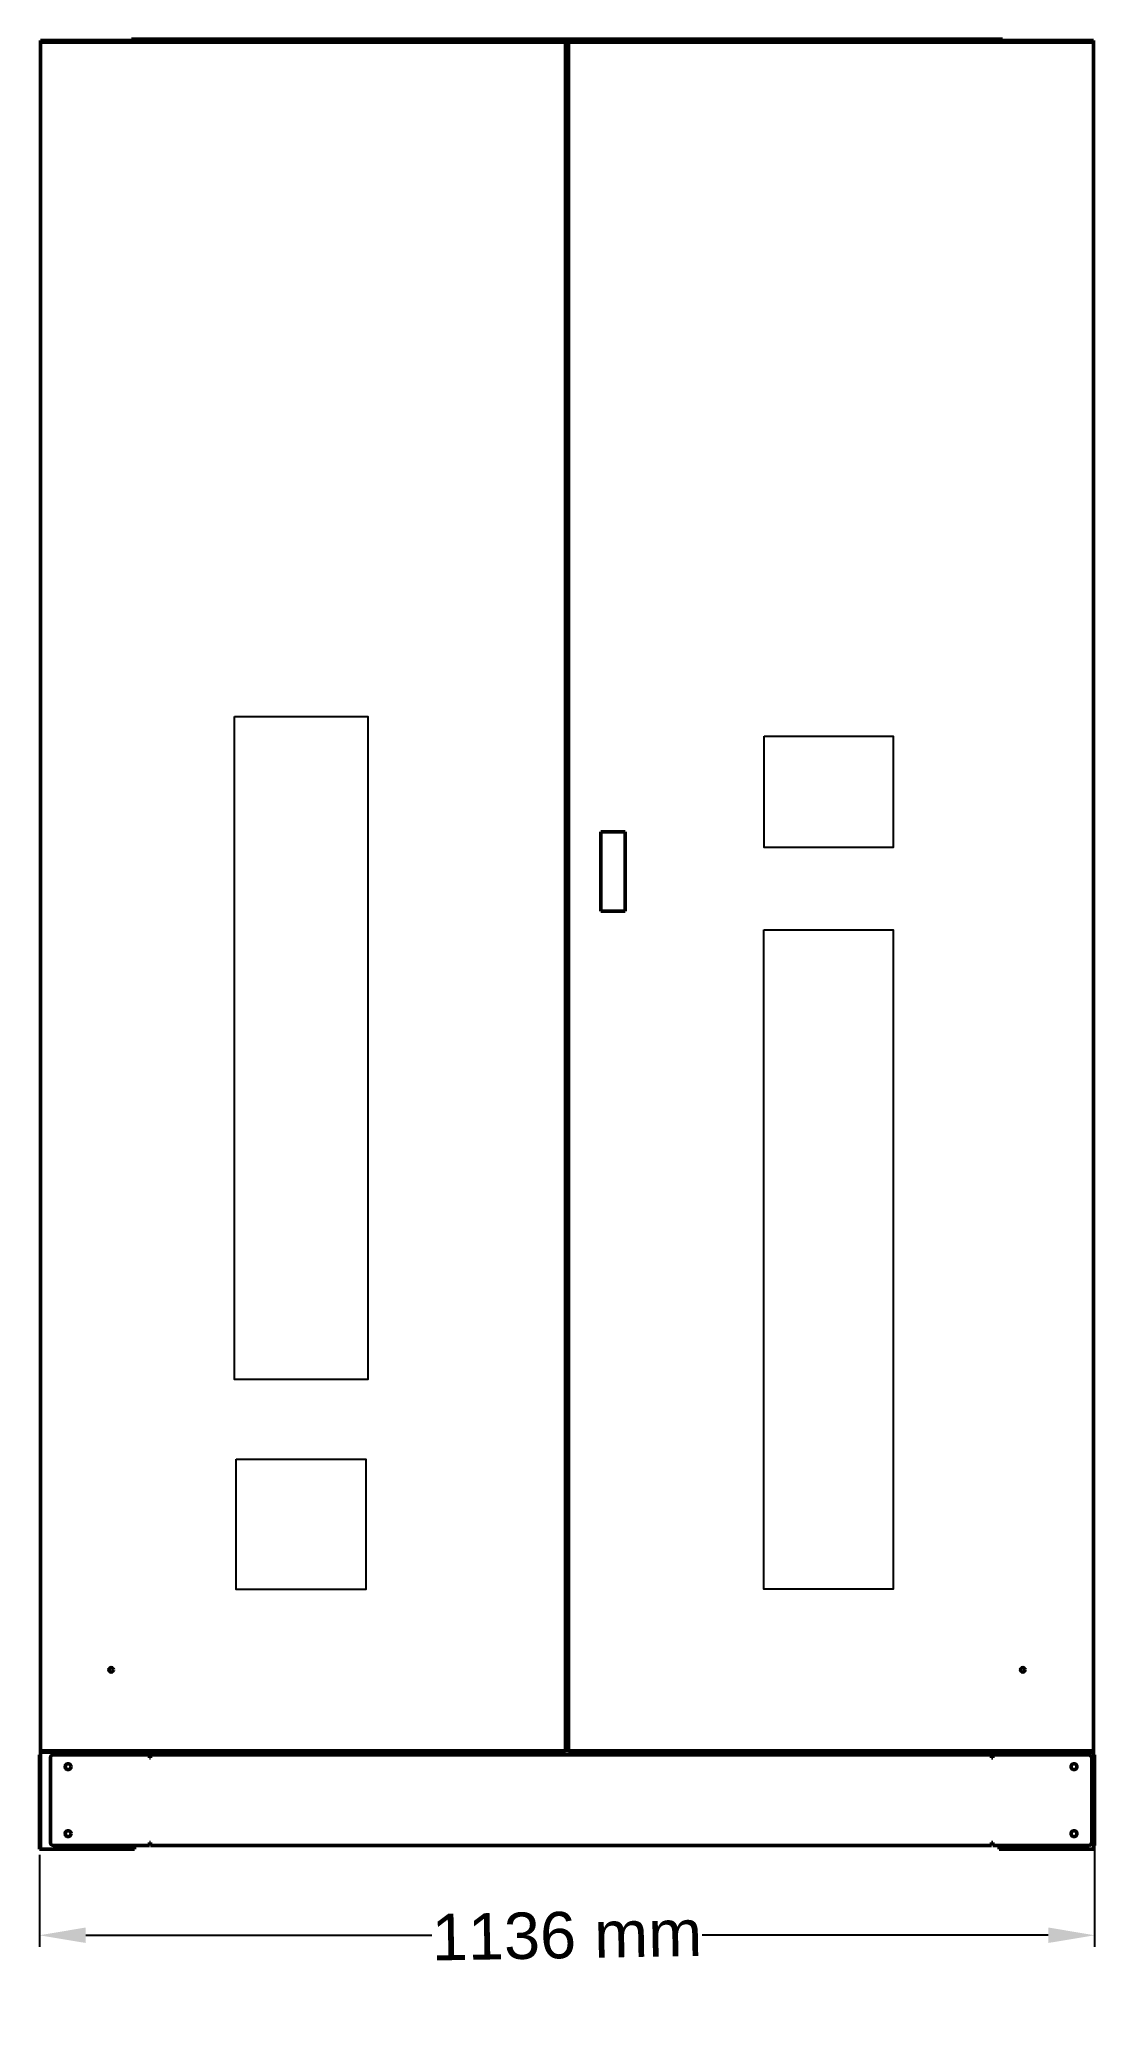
# Model space of a CAD drawing. Header units: millimetres. Extents: x 0 to 114, y -17 to 195.
import ezdxf

# ---------------------------------------------------------------- set-up
doc = ezdxf.new("R2010")
doc.units = ezdxf.units.MM
doc.layers.add('Visible (ISO)', color=7, linetype='Continuous', lineweight=50)
doc.styles.get("Standard").update_dxf_attribs({"font": 'arial.ttf'})
doc.dimstyles.new('ISO-25', dxfattribs={"dimtxt": 2.5, "dimasz": 2.5, "dimexe": 1.25, "dimexo": 0.625, "dimtad": 1, "dimtxsty": 'Standard', "dimcen": -2.5, "dimadec": 0, "dimazin": 0, "dimtfac": 1, "dimtmove": 0, "dimatfit": 3, "dimfxl": 1, "dimarcsym": 0})

# ---------------------------------------------------------------- blocks, each defined once
blk = doc.blocks.new('*D3')
at = {"color": 0, "lineweight": -2, "transparency": 16777216}
for p, q in [((113.65, 4.64), (113.65, -10.54)), ((0, -0.62), (0, -10.54)), ((5, -9.29), (42.26, -9.29)), ((108.65, -9.29), (71.39, -9.29))]:
    blk.add_line(p, q, dxfattribs=at)
at = {"color": 0, "transparency": 16777216}
for points in [[(5, -8.45), (5, -10.12), (0, -9.29)], [(108.65, -10.12), (108.65, -8.45), (113.65, -9.29)]]:
    blk.add_solid(points, dxfattribs=at)
at = {"layer": 'Defpoints', "color": 0, "transparency": 16777216}
for p in [(113.65, 5.27), (0, 0), (0, -9.29)]:
    blk.add_point(p, dxfattribs=at)
at = {"color": 0, "transparency": 16777216, "insert": (56.82, -9.29), "char_height": 5, "attachment_point": 5, "rotation": 1}
blk.add_mtext('1136 mm', dxfattribs=at)

msp = doc.modelspace()

# ---------------------------------------------------------------- linework, layer by layer
for points in [[(21.026, 122.028), (35.382, 122.028), (35.382, 50.605), (21.026, 50.605)], [(78.047, 119.925), (91.948, 119.925), (91.948, 107.913), (78.047, 107.913)], [(78.03, 99.042), (91.942, 99.042), (91.942, 28.008), (78.03, 28.008)], [(21.199, 42.016), (35.155, 42.016), (35.155, 27.969), (21.199, 27.969)]]:
    msp.add_lwpolyline(points, close=True)
at = {"layer": 'Visible (ISO)'}
for p, q in [((9.91, 195), (9.91, 194.879)), ((9.91, 195), (10.544, 195)), ((10.544, 195), (103.105, 195)), ((103.105, 195), (103.739, 195)), ((103.739, 194.879), (103.739, 195)), ((0.122, 194.879), (0.756, 194.879)), ((0.122, 194.879), (0.122, 194.726)), ((0.122, 0), (0.122, 194.726)), ((0.125, 194.726), (0.122, 194.726)), ((0.124, 10.591), (0.124, 194.678)), ((0.429, 194.678), (0.124, 194.678)), ((0.125, 194.83), (0.43, 194.83)), ((0.125, 194.83), (0.125, 194.678)), ((0.429, 194.678), (8.989, 194.678)), ((8.99, 194.83), (0.43, 194.83)), ((0.43, 194.678), (8.99, 194.678)), ((0.756, 194.879), (112.894, 194.879)), ((8.99, 194.678), (8.989, 194.678)), ((8.99, 194.83), (9.146, 194.83)), ((9.146, 194.678), (8.99, 194.678)), ((11.064, 194.83), (9.146, 194.83)), ((9.146, 194.678), (11.064, 194.678)), ((11.143, 194.83), (11.064, 194.83)), ((11.064, 194.678), (11.143, 194.678)), ((11.142, 194.678), (45.651, 194.678)), ((45.651, 194.83), (11.143, 194.83)), ((11.143, 194.678), (45.651, 194.678)), ((45.73, 194.83), (45.651, 194.83)), ((45.651, 194.678), (45.73, 194.678)), ((45.651, 194.678), (45.73, 194.678)), ((47.648, 194.83), (45.73, 194.83)), ((45.73, 194.678), (47.648, 194.678)), ((45.73, 194.678), (47.648, 194.678)), ((47.648, 194.83), (47.804, 194.83)), ((47.804, 194.678), (47.648, 194.678)), ((47.804, 194.678), (47.648, 194.678)), ((56.364, 194.83), (47.804, 194.83)), ((47.804, 194.678), (56.364, 194.678)), ((47.804, 194.678), (56.364, 194.678)), ((56.364, 194.83), (56.669, 194.83)), ((56.669, 194.678), (56.364, 194.678)), ((56.669, 194.678), (56.364, 194.678)), ((56.669, 194.678), (56.669, 194.83)), ((56.669, 194.726), (56.982, 194.726)), ((56.669, 194.678), (56.821, 194.678)), ((56.669, 194.678), (56.669, 10.591)), ((56.821, 194.678), (56.981, 194.678)), ((56.981, 10.591), (56.981, 194.678)), ((57.285, 194.678), (56.981, 194.678)), ((56.982, 194.83), (57.286, 194.83)), ((56.982, 194.83), (56.982, 194.678)), ((57.285, 194.678), (65.845, 194.678)), ((65.846, 194.83), (57.286, 194.83)), ((57.286, 194.678), (65.846, 194.678)), ((65.846, 194.678), (65.845, 194.678)), ((65.846, 194.83), (66.003, 194.83)), ((66.003, 194.678), (65.846, 194.678)), ((67.921, 194.83), (66.003, 194.83)), ((66.003, 194.678), (67.921, 194.678)), ((67.999, 194.83), (67.921, 194.83)), ((67.921, 194.678), (67.999, 194.678)), ((67.998, 194.678), (102.508, 194.678)), ((102.508, 194.83), (67.999, 194.83)), ((67.999, 194.678), (102.508, 194.678)), ((102.586, 194.83), (102.508, 194.83)), ((102.508, 194.678), (102.586, 194.678)), ((102.508, 194.678), (102.586, 194.678)), ((104.504, 194.83), (102.586, 194.83)), ((102.586, 194.678), (104.504, 194.678)), ((102.586, 194.678), (104.504, 194.678)), ((104.504, 194.83), (104.661, 194.83)), ((104.661, 194.678), (104.504, 194.678)), ((104.661, 194.678), (104.504, 194.678)), ((113.221, 194.83), (104.661, 194.83)), ((104.661, 194.678), (113.221, 194.678)), ((104.661, 194.678), (113.221, 194.678)), ((112.894, 194.879), (113.528, 194.879)), ((113.221, 194.83), (113.525, 194.83)), ((113.525, 194.678), (113.221, 194.678)), ((113.525, 194.678), (113.221, 194.678)), ((113.525, 194.678), (113.525, 194.83)), ((113.528, 194.726), (113.525, 194.726)), ((113.525, 194.678), (113.525, 10.591)), ((113.528, 194.726), (113.528, 194.879)), ((113.528, 0), (113.528, 194.726)), ((60.47, 101.051), (60.47, 109.609)), ((60.47, 109.609), (63.086, 109.609)), ((63.086, 109.609), (63.086, 101.051)), ((63.086, 101.051), (60.47, 101.051)), ((0, 9.827), (0, 10.144)), ((0.122, 10.144), (0, 10.144)), ((0, 9.827), (0, 0.713)), ((0.122, 9.827), (0.122, 0.713)), ((0.124, 10.591), (0.429, 10.591)), ((0.124, 10.591), (0.429, 10.591)), ((0.124, 10.591), (0.124, 10.439)), ((0.429, 10.439), (0.124, 10.439)), ((8.989, 10.591), (0.429, 10.591)), ((8.989, 10.591), (0.429, 10.591)), ((0.429, 10.439), (8.989, 10.439)), ((1.192, 0.713), (1.192, 9.827)), ((1.509, 10.144), (11.848, 10.144)), ((5.194, 10.439), (5.194, 10.341)), ((5.194, 10.144), (5.194, 10.341)), ((8.989, 10.591), (9.145, 10.591)), ((8.989, 10.591), (9.145, 10.591)), ((9.145, 10.439), (8.989, 10.439)), ((11.063, 10.591), (9.145, 10.591)), ((11.063, 10.591), (9.145, 10.591)), ((9.145, 10.439), (11.063, 10.439)), ((11.142, 10.591), (11.063, 10.591)), ((11.142, 10.591), (11.063, 10.591)), ((11.063, 10.439), (11.142, 10.439)), ((45.651, 10.591), (11.142, 10.591)), ((45.65, 10.591), (11.142, 10.591)), ((11.142, 10.439), (45.65, 10.439)), ((11.97, 10.144), (11.848, 10.144)), ((11.848, 9.839), (11.848, 10.144)), ((11.97, 9.839), (11.848, 9.839)), ((11.97, 10.144), (102.552, 10.144)), ((11.97, 10.144), (11.97, 9.9)), ((11.97, 9.9), (11.97, 9.839)), ((45.729, 10.591), (45.65, 10.591)), ((45.65, 10.439), (45.729, 10.439)), ((47.647, 10.591), (45.729, 10.591)), ((45.729, 10.439), (47.647, 10.439)), ((47.647, 10.591), (47.803, 10.591)), ((47.803, 10.439), (47.647, 10.439)), ((47.803, 10.591), (47.804, 10.591)), ((56.363, 10.591), (47.803, 10.591)), ((47.803, 10.439), (56.363, 10.439)), ((56.364, 10.591), (47.804, 10.591)), ((56.668, 10.439), (56.363, 10.439)), ((56.364, 10.591), (56.669, 10.591)), ((56.668, 10.439), (56.668, 10.591)), ((56.669, 10.591), (56.821, 10.591)), ((56.821, 10.591), (56.981, 10.591)), ((56.981, 10.591), (57.285, 10.591)), ((56.981, 10.591), (57.285, 10.591)), ((56.981, 10.591), (56.981, 10.439)), ((57.285, 10.439), (56.981, 10.439)), ((65.845, 10.591), (57.285, 10.591)), ((65.845, 10.591), (57.285, 10.591)), ((57.285, 10.439), (65.845, 10.439)), ((65.845, 10.591), (66.002, 10.591)), ((65.845, 10.591), (66.002, 10.591)), ((66.002, 10.439), (65.845, 10.439)), ((67.92, 10.591), (66.002, 10.591)), ((67.92, 10.591), (66.002, 10.591)), ((66.002, 10.439), (67.92, 10.439)), ((67.998, 10.591), (67.92, 10.591)), ((67.998, 10.591), (67.92, 10.591)), ((67.92, 10.439), (67.998, 10.439)), ((102.508, 10.591), (67.998, 10.591)), ((102.507, 10.591), (67.998, 10.591)), ((67.998, 10.439), (102.507, 10.439)), ((102.585, 10.591), (102.507, 10.591)), ((102.507, 10.439), (102.585, 10.439)), ((102.674, 10.144), (102.552, 10.144)), ((102.552, 9.9), (102.552, 10.144)), ((102.552, 9.839), (102.552, 9.9)), ((102.674, 9.839), (102.552, 9.839)), ((104.503, 10.591), (102.585, 10.591)), ((102.585, 10.439), (104.503, 10.439)), ((102.674, 10.144), (113.013, 10.144)), ((102.674, 10.144), (102.674, 9.839)), ((104.503, 10.591), (104.66, 10.591)), ((104.66, 10.439), (104.503, 10.439)), ((104.66, 10.591), (104.661, 10.591)), ((113.22, 10.591), (104.66, 10.591)), ((104.66, 10.439), (113.22, 10.439)), ((113.221, 10.591), (104.661, 10.591)), ((108.456, 10.144), (108.456, 10.439)), ((108.456, 10.341), (108.456, 10.439)), ((108.456, 10.341), (108.456, 10.144)), ((113.524, 10.439), (113.22, 10.439)), ((113.221, 10.591), (113.525, 10.591)), ((113.33, 9.827), (113.33, 0.713)), ((113.524, 10.439), (113.524, 10.591)), ((113.65, 10.144), (113.528, 10.144)), ((113.65, 10.144), (113.65, 9.827)), ((113.65, 0.713), (113.65, 9.827)), ((0, 0), (0, 0.713)), ((0, 0.396), (0.122, 0.396)), ((0, 0), (4.996, 0)), ((0.32, 0), (0.122, 0)), ((11.848, 0.396), (1.509, 0.396)), ((5.194, 0), (4.996, 0)), ((5.194, 0), (5.194, 0.396)), ((10.265, 0), (5.194, 0)), ((10.265, 0.33), (10.265, 0)), ((11.848, 0.396), (11.848, 0.7)), ((11.848, 0.7), (11.97, 0.7)), ((11.97, 0.7), (11.97, 0.639)), ((11.97, 0.639), (11.97, 0.396)), ((102.552, 0.396), (11.97, 0.396)), ((102.552, 0.639), (102.552, 0.7)), ((102.552, 0.7), (102.674, 0.7)), ((102.552, 0.396), (102.552, 0.639)), ((102.674, 0.7), (102.674, 0.396)), ((113.013, 0.396), (102.674, 0.396)), ((103.384, 0.33), (103.384, 0)), ((103.384, 0), (108.456, 0)), ((108.456, 0), (108.456, 0.396)), ((108.654, 0), (108.456, 0)), ((108.654, 0), (113.33, 0)), ((113.528, 0), (113.33, 0)), ((113.528, 0.396), (113.65, 0.396)), ((113.65, 0.713), (113.65, 0.396))]:
    msp.add_line(p, q, dxfattribs=at)
for centre, radius in [((7.732, 19.314), 0.24), ((105.918, 19.314), 0.24), ((3.094, 8.876), 0.317), ((111.428, 8.876), 0.317), ((3.094, 1.664), 0.317), ((111.428, 1.664), 0.317)]:
    msp.add_circle(centre, radius, dxfattribs=at)
for centre, radius, start, end in [((1.509, 9.827), 0.317, 90, 180), ((113.013, 9.827), 0.317, 0, 90), ((1.509, 0.713), 0.317, 180, 270), ((9.961, 0.33), 0.304, 0, 12.51333), ((103.689, 0.33), 0.304, 167.48668, 180), ((113.013, 0.713), 0.317, 270, 0)]:
    msp.add_arc(centre, radius, start, end, dxfattribs=at)

# ---------------------------------------------------------------- dimensions: what is measured, and where the dimension line sits
dim = msp.add_linear_dim(base=(0, -9.287), p1=(113.65, 5.27), p2=(0, 0), angle=180, text='1136 mm', dimstyle='ISO-25', override={"dimtxt": 5, "dimasz": 5})
dim.commit()
dim.dimension.update_dxf_attribs({"geometry": '*D3', "text_midpoint": (56.825, -9.287), "text_rotation": 1})

doc.saveas('drawing.dxf')
